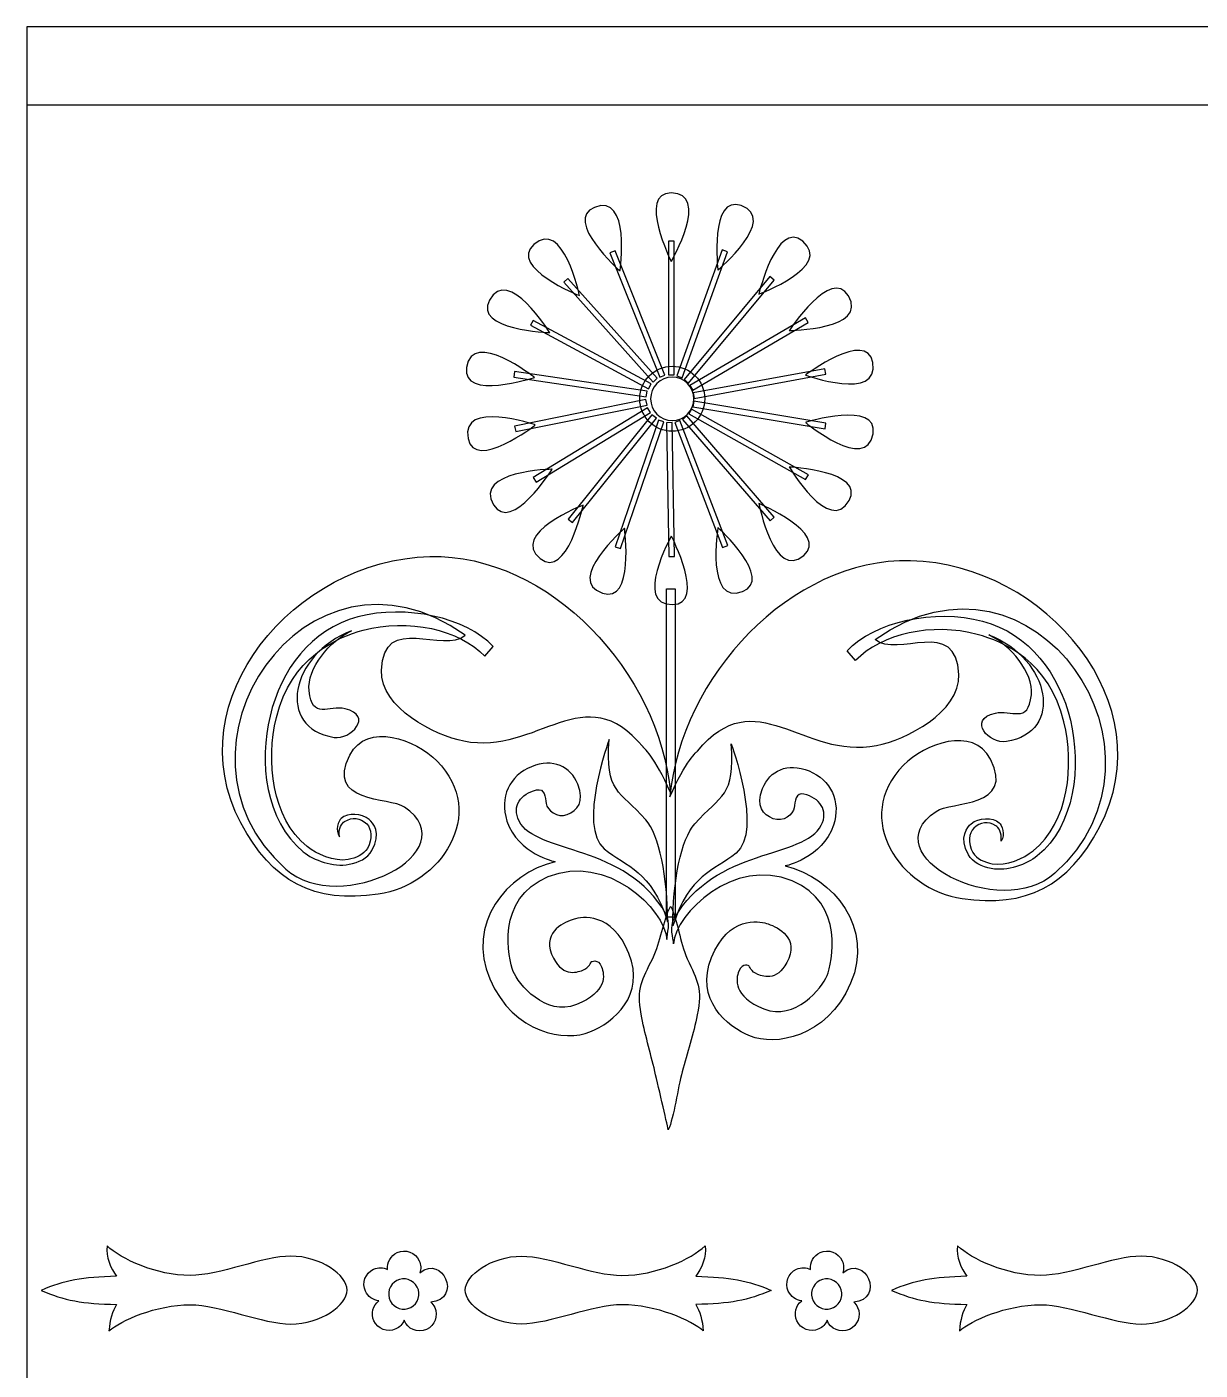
# Model space of a CAD drawing. Header units: millimetres. Extents: x -106 to 106, y -106 to 106.
# Drawn here: x -106.01 to -73.37, y 68.63 to 106.01 of the extents above; entities that cross this region are included whole.
import ezdxf

# ---------------------------------------------------------------- set-up
doc = ezdxf.new("R2010")
doc.units = ezdxf.units.MM
doc.header["$MEASUREMENT"] = 0
doc.layers.add('General Escritorio', color=7, linetype='Continuous', plot=False)
doc.layers.add('layer 1', color=7, linetype='Continuous')

msp = doc.modelspace()

# ---------------------------------------------------------------- linework, layer by layer
at = {"layer": 'General Escritorio', "color": 250}
for points, knots in [([(-89.5106, 99.217), (-89.5106, 99.217), (-91.1003, 100.6346), (-90.2225, 100.9876), (-90.2225, 100.9876), (-89.1971, 101.4), (-89.5106, 99.217), (-89.5106, 99.217)], [0, 0, 0, 0, 0.3333333, 0.3333333, 0.3333333, 0.3333333, 1, 1, 1, 1]), ([(-88.0845, 99.4807), (-88.0845, 99.4807), (-89.0303, 101.3894), (-88.0845, 101.3894), (-88.0845, 101.3894), (-86.9793, 101.3894), (-88.0845, 99.4807), (-88.0845, 99.4807)], [0, 0, 0, 0, 0.3333333, 0.3333333, 0.3333333, 0.3333333, 1, 1, 1, 1]), ([(-86.7871, 99.2413), (-86.7871, 99.2413), (-87.0274, 101.3581), (-86.1368, 101.0365), (-86.1368, 101.0365), (-85.0986, 100.6605), (-86.7871, 99.2413), (-86.7871, 99.2413)], [0, 0, 0, 0, 0.3333333, 0.3333333, 0.3333333, 0.3333333, 1, 1, 1, 1]), ([(-90.6371, 98.5307), (-90.6371, 98.5307), (-92.6145, 99.3231), (-91.9087, 99.9544), (-91.9087, 99.9544), (-91.085, 100.6896), (-90.6371, 98.5307), (-90.6371, 98.5307)], [0, 0, 0, 0, 0.3333333, 0.3333333, 0.3333333, 0.3333333, 1, 1, 1, 1]), ([(-85.6481, 98.5758), (-85.6481, 98.5758), (-85.1539, 100.6479), (-84.4262, 100.0429), (-84.4262, 100.0429), (-83.5769, 99.336), (-85.6481, 98.5758), (-85.6481, 98.5758)], [0, 0, 0, 0, 0.3333333, 0.3333333, 0.3333333, 0.3333333, 1, 1, 1, 1]), ([(-88.0037, 96.3245), (-88.0037, 96.3245), (-88.1582, 96.3245), (-88.1582, 96.3245), (-88.1582, 96.3245), (-88.1582, 96.3245), (-88.1582, 100.0497), (-88.1582, 100.0497), (-88.1582, 100.0497), (-88.1582, 100.0497), (-88.0037, 100.0497), (-88.0037, 100.0497), (-88.0037, 100.0497), (-88.0037, 100.0497), (-88.0037, 96.3245), (-88.0037, 96.3245)], [0, 0, 0, 0, 0.2, 0.2, 0.2, 0.2, 0.4, 0.4, 0.4, 0.4, 0.6, 0.6, 0.6, 0.6, 1, 1, 1, 1]), ([(-87.7843, 96.2463), (-87.7843, 96.2463), (-87.9302, 96.299), (-87.9302, 96.299), (-87.9302, 96.299), (-87.9302, 96.299), (-86.6639, 99.8019), (-86.6639, 99.8019), (-86.6639, 99.8019), (-86.6639, 99.8019), (-86.5168, 99.7492), (-86.5168, 99.7492), (-86.5168, 99.7492), (-86.5168, 99.7492), (-87.7843, 96.2463), (-87.7843, 96.2463)], [0, 0, 0, 0, 0.2, 0.2, 0.2, 0.2, 0.4, 0.4, 0.4, 0.4, 0.6, 0.6, 0.6, 0.6, 1, 1, 1, 1]), ([(-88.2588, 96.3186), (-88.2588, 96.3186), (-88.4016, 96.2609), (-88.4016, 96.2609), (-88.4016, 96.2609), (-88.4016, 96.2609), (-89.7907, 99.7176), (-89.7907, 99.7176), (-89.7907, 99.7176), (-89.7907, 99.7176), (-89.6479, 99.7747), (-89.6479, 99.7747), (-89.6479, 99.7747), (-89.6479, 99.7747), (-88.2588, 96.3186), (-88.2588, 96.3186)], [0, 0, 0, 0, 0.2, 0.2, 0.2, 0.2, 0.4, 0.4, 0.4, 0.4, 0.6, 0.6, 0.6, 0.6, 1, 1, 1, 1]), ([(-91.4631, 97.502), (-91.4631, 97.502), (-93.5925, 97.5737), (-93.1424, 98.4072), (-93.1424, 98.4072), (-92.6191, 99.3796), (-91.4631, 97.502), (-91.4631, 97.502)], [0, 0, 0, 0, 0.3333333, 0.3333333, 0.3333333, 0.3333333, 1, 1, 1, 1]), ([(-87.6055, 96.0983), (-87.6055, 96.0983), (-87.7241, 96.1982), (-87.7241, 96.1982), (-87.7241, 96.1982), (-87.7241, 96.1982), (-85.3406, 99.0606), (-85.3406, 99.0606), (-85.3406, 99.0606), (-85.3406, 99.0606), (-85.222, 98.9621), (-85.222, 98.9621), (-85.222, 98.9621), (-85.222, 98.9621), (-87.6055, 96.0983), (-87.6055, 96.0983)], [0, 0, 0, 0, 0.2, 0.2, 0.2, 0.2, 0.4, 0.4, 0.4, 0.4, 0.6, 0.6, 0.6, 0.6, 1, 1, 1, 1]), ([(-84.803, 97.5623), (-84.803, 97.5623), (-83.6348, 99.3436), (-83.1566, 98.5262), (-83.1566, 98.5262), (-82.598, 97.5725), (-84.803, 97.5623), (-84.803, 97.5623)], [0, 0, 0, 0, 0.3333333, 0.3333333, 0.3333333, 0.3333333, 1, 1, 1, 1]), ([(-88.474, 96.2308), (-88.474, 96.2308), (-88.5897, 96.1276), (-88.5897, 96.1276), (-88.5897, 96.1276), (-88.5897, 96.1276), (-91.0703, 98.9061), (-91.0703, 98.9061), (-91.0703, 98.9061), (-91.0703, 98.9061), (-90.9565, 99.0089), (-90.9565, 99.0089), (-90.9565, 99.0089), (-90.9565, 99.0089), (-88.474, 96.2308), (-88.474, 96.2308)], [0, 0, 0, 0, 0.2, 0.2, 0.2, 0.2, 0.4, 0.4, 0.4, 0.4, 0.6, 0.6, 0.6, 0.6, 1, 1, 1, 1]), ([(-91.8898, 96.2535), (-91.8898, 96.2535), (-93.916, 95.597), (-93.7777, 96.5334), (-93.7777, 96.5334), (-93.6152, 97.6262), (-91.8898, 96.2535), (-91.8898, 96.2535)], [0, 0, 0, 0, 0.3333333, 0.3333333, 0.3333333, 0.3333333, 1, 1, 1, 1]), ([(-88.6455, 96.0752), (-88.6455, 96.0752), (-88.7205, 95.9385), (-88.7205, 95.9385), (-88.7205, 95.9385), (-88.7205, 95.9385), (-91.9993, 97.7067), (-91.9993, 97.7067), (-91.9993, 97.7067), (-91.9993, 97.7067), (-91.9251, 97.8425), (-91.9251, 97.8425), (-91.9251, 97.8425), (-91.9251, 97.8425), (-88.6455, 96.0752), (-88.6455, 96.0752)], [0, 0, 0, 0, 0.2, 0.2, 0.2, 0.2, 0.4, 0.4, 0.4, 0.4, 0.6, 0.6, 0.6, 0.6, 1, 1, 1, 1]), ([(-87.4871, 95.8988), (-87.4871, 95.8988), (-87.5655, 96.0318), (-87.5655, 96.0318), (-87.5655, 96.0318), (-87.5655, 96.0318), (-84.3493, 97.9137), (-84.3493, 97.9137), (-84.3493, 97.9137), (-84.3493, 97.9137), (-84.2715, 97.7804), (-84.2715, 97.7804), (-84.2715, 97.7804), (-84.2715, 97.7804), (-87.4871, 95.8988), (-87.4871, 95.8988)], [0, 0, 0, 0, 0.2, 0.2, 0.2, 0.2, 0.4, 0.4, 0.4, 0.4, 0.6, 0.6, 0.6, 0.6, 1, 1, 1, 1]), ([(-84.3538, 96.3223), (-84.3538, 96.3223), (-82.6485, 97.5986), (-82.4762, 96.6685), (-82.4762, 96.6685), (-82.2776, 95.5812), (-84.3538, 96.3223), (-84.3538, 96.3223)], [0, 0, 0, 0, 0.3333333, 0.3333333, 0.3333333, 0.3333333, 1, 1, 1, 1]), ([(-88.0555, 96.5658), (-88.5548, 96.5658), (-88.9597, 96.161), (-88.9597, 95.6609), (-88.9597, 95.6609), (-88.9597, 95.1618), (-88.5548, 94.7573), (-88.0555, 94.7573), (-88.0555, 94.7573), (-87.5562, 94.7573), (-87.1519, 95.1618), (-87.1519, 95.6609), (-87.1519, 95.6609), (-87.1519, 96.161), (-87.5562, 96.5658), (-88.0555, 96.5658)], [0, 0, 0, 0, 0.2, 0.2, 0.2, 0.2, 0.4, 0.4, 0.4, 0.4, 0.6, 0.6, 0.6, 0.6, 1, 1, 1, 1]), ([(-87.4435, 95.6704), (-87.4435, 95.6704), (-87.4711, 95.8222), (-87.4711, 95.8222), (-87.4711, 95.8222), (-87.4711, 95.8222), (-83.8083, 96.4985), (-83.8083, 96.4985), (-83.8083, 96.4985), (-83.8083, 96.4985), (-83.7797, 96.3453), (-83.7797, 96.3453), (-83.7797, 96.3453), (-83.7797, 96.3453), (-87.4435, 95.6704), (-87.4435, 95.6704)], [0, 0, 0, 0, 0.2, 0.2, 0.2, 0.2, 0.4, 0.4, 0.4, 0.4, 0.6, 0.6, 0.6, 0.6, 1, 1, 1, 1]), ([(-88.7559, 95.8701), (-88.7559, 95.8701), (-88.7787, 95.7167), (-88.7787, 95.7167), (-88.7787, 95.7167), (-88.7787, 95.7167), (-92.4629, 96.2638), (-92.4629, 96.2638), (-92.4629, 96.2638), (-92.4629, 96.2638), (-92.4412, 96.417), (-92.4412, 96.417), (-92.4412, 96.417), (-92.4412, 96.417), (-88.7559, 95.8701), (-88.7559, 95.8701)], [0, 0, 0, 0, 0.2, 0.2, 0.2, 0.2, 0.4, 0.4, 0.4, 0.4, 0.6, 0.6, 0.6, 0.6, 1, 1, 1, 1]), ([(-88.0555, 95.0581), (-88.0555, 95.0581), (-88.0555, 95.0581), (-88.0555, 95.0581), (-88.0555, 95.0581), (-88.3892, 95.0581), (-88.6596, 95.3285), (-88.6596, 95.6609), (-88.6596, 95.6609), (-88.6596, 95.9937), (-88.3892, 96.2638), (-88.0555, 96.2638), (-88.0555, 96.2638), (-87.7222, 96.2638), (-87.453, 95.9937), (-87.453, 95.6609), (-87.453, 95.6609), (-87.453, 95.3285), (-87.7222, 95.0581), (-88.0555, 95.0581)], [0, 0, 0, 0, 0.1666667, 0.1666667, 0.1666667, 0.1666667, 0.3333333, 0.3333333, 0.3333333, 0.3333333, 0.5, 0.5, 0.5, 0.5, 0.6666667, 0.6666667, 0.6666667, 0.6666667, 1, 1, 1, 1]), ([(-91.8653, 94.9344), (-91.8653, 94.9344), (-93.5484, 93.6285), (-93.7357, 94.5553), (-93.7357, 94.5553), (-93.9556, 95.6379), (-91.8653, 94.9344), (-91.8653, 94.9344)], [0, 0, 0, 0, 0.3333333, 0.3333333, 0.3333333, 0.3333333, 1, 1, 1, 1]), ([(-88.7885, 95.6396), (-88.7885, 95.6396), (-88.7585, 95.4875), (-88.7585, 95.4875), (-88.7585, 95.4875), (-88.7585, 95.4875), (-92.4098, 94.7489), (-92.4098, 94.7489), (-92.4098, 94.7489), (-92.4098, 94.7489), (-92.4406, 94.9011), (-92.4406, 94.9011), (-92.4406, 94.9011), (-92.4406, 94.9011), (-88.7885, 95.6396), (-88.7885, 95.6396)], [0, 0, 0, 0, 0.2, 0.2, 0.2, 0.2, 0.4, 0.4, 0.4, 0.4, 0.6, 0.6, 0.6, 0.6, 1, 1, 1, 1]), ([(-88.7415, 95.4119), (-88.7415, 95.4119), (-88.6612, 95.2801), (-88.6612, 95.2801), (-88.6612, 95.2801), (-88.6612, 95.2801), (-91.8422, 93.3434), (-91.8422, 93.3434), (-91.8422, 93.3434), (-91.8422, 93.3434), (-91.9237, 93.4745), (-91.9237, 93.4745), (-91.9237, 93.4745), (-91.9237, 93.4745), (-88.7415, 95.4119), (-88.7415, 95.4119)], [0, 0, 0, 0, 0.2, 0.2, 0.2, 0.2, 0.4, 0.4, 0.4, 0.4, 0.6, 0.6, 0.6, 0.6, 1, 1, 1, 1]), ([(-87.5936, 95.2381), (-87.5936, 95.2381), (-87.5164, 95.3731), (-87.5164, 95.3731), (-87.5164, 95.3731), (-87.5164, 95.3731), (-84.2697, 93.5481), (-84.2697, 93.5481), (-84.2697, 93.5481), (-84.2697, 93.5481), (-84.345, 93.4135), (-84.345, 93.4135), (-84.345, 93.4135), (-84.345, 93.4135), (-87.5936, 95.2381), (-87.5936, 95.2381)], [0, 0, 0, 0, 0.2, 0.2, 0.2, 0.2, 0.4, 0.4, 0.4, 0.4, 0.6, 0.6, 0.6, 0.6, 1, 1, 1, 1]), ([(-87.4804, 95.441), (-87.4804, 95.441), (-87.4545, 95.5939), (-87.4545, 95.5939), (-87.4545, 95.5939), (-87.4545, 95.5939), (-83.7797, 94.9823), (-83.7797, 94.9823), (-83.7797, 94.9823), (-83.7797, 94.9823), (-83.806, 94.8293), (-83.806, 94.8293), (-83.806, 94.8293), (-83.806, 94.8293), (-87.4804, 95.441), (-87.4804, 95.441)], [0, 0, 0, 0, 0.2, 0.2, 0.2, 0.2, 0.4, 0.4, 0.4, 0.4, 0.6, 0.6, 0.6, 0.6, 1, 1, 1, 1]), ([(-84.3538, 95.0028), (-84.3538, 95.0028), (-82.3152, 95.6234), (-82.4711, 94.6903), (-82.4711, 94.6903), (-82.6521, 93.5991), (-84.3538, 95.0028), (-84.3538, 95.0028)], [0, 0, 0, 0, 0.3333333, 0.3333333, 0.3333333, 0.3333333, 1, 1, 1, 1]), ([(-88.6197, 95.215), (-88.6197, 95.215), (-88.4986, 95.1171), (-88.4986, 95.1171), (-88.4986, 95.1171), (-88.4986, 95.1171), (-90.832, 92.2139), (-90.832, 92.2139), (-90.832, 92.2139), (-90.832, 92.2139), (-90.9527, 92.3101), (-90.9527, 92.3101), (-90.9527, 92.3101), (-90.9527, 92.3101), (-88.6197, 95.215), (-88.6197, 95.215)], [0, 0, 0, 0, 0.2, 0.2, 0.2, 0.2, 0.4, 0.4, 0.4, 0.4, 0.6, 0.6, 0.6, 0.6, 1, 1, 1, 1]), ([(-88.4366, 95.0698), (-88.4366, 95.0698), (-88.2907, 95.0197), (-88.2907, 95.0197), (-88.2907, 95.0197), (-88.2907, 95.0197), (-89.4968, 91.4957), (-89.4968, 91.4957), (-89.4968, 91.4957), (-89.4968, 91.4957), (-89.6439, 91.5448), (-89.6439, 91.5448), (-89.6439, 91.5448), (-89.6439, 91.5448), (-88.4366, 95.0698), (-88.4366, 95.0698)], [0, 0, 0, 0, 0.2, 0.2, 0.2, 0.2, 0.4, 0.4, 0.4, 0.4, 0.6, 0.6, 0.6, 0.6, 1, 1, 1, 1]), ([(-88.217, 94.9955), (-88.217, 94.9955), (-88.0621, 94.9988), (-88.0621, 94.9988), (-88.0621, 94.9988), (-88.0621, 94.9988), (-87.997, 91.274), (-87.997, 91.274), (-87.997, 91.274), (-87.997, 91.274), (-88.152, 91.2712), (-88.152, 91.2712), (-88.152, 91.2712), (-88.152, 91.2712), (-88.217, 94.9955), (-88.217, 94.9955)], [0, 0, 0, 0, 0.2, 0.2, 0.2, 0.2, 0.4, 0.4, 0.4, 0.4, 0.6, 0.6, 0.6, 0.6, 1, 1, 1, 1]), ([(-87.9853, 95.0009), (-87.9853, 95.0009), (-87.8409, 95.0565), (-87.8409, 95.0565), (-87.8409, 95.0565), (-87.8409, 95.0565), (-86.5115, 91.5761), (-86.5115, 91.5761), (-86.5115, 91.5761), (-86.5115, 91.5761), (-86.6565, 91.5203), (-86.6565, 91.5203), (-86.6565, 91.5203), (-86.6565, 91.5203), (-87.9853, 95.0009), (-87.9853, 95.0009)], [0, 0, 0, 0, 0.2, 0.2, 0.2, 0.2, 0.4, 0.4, 0.4, 0.4, 0.6, 0.6, 0.6, 0.6, 1, 1, 1, 1]), ([(-87.7681, 95.0847), (-87.7681, 95.0847), (-87.6511, 95.1864), (-87.6511, 95.1864), (-87.6511, 95.1864), (-87.6511, 95.1864), (-85.2173, 92.3652), (-85.2173, 92.3652), (-85.2173, 92.3652), (-85.2173, 92.3652), (-85.3365, 92.2641), (-85.3365, 92.2641), (-85.3365, 92.2641), (-85.3365, 92.2641), (-87.7681, 95.0847), (-87.7681, 95.0847)], [0, 0, 0, 0, 0.2, 0.2, 0.2, 0.2, 0.4, 0.4, 0.4, 0.4, 0.6, 0.6, 0.6, 0.6, 1, 1, 1, 1]), ([(-91.3952, 93.7017), (-91.3952, 93.7017), (-92.5337, 91.901), (-93.0256, 92.7097), (-93.0256, 92.7097), (-93.5996, 93.6531), (-91.3952, 93.7017), (-91.3952, 93.7017)], [0, 0, 0, 0, 0.3333333, 0.3333333, 0.3333333, 0.3333333, 1, 1, 1, 1]), ([(-84.8011, 93.762), (-84.8011, 93.762), (-82.674, 93.6526), (-83.1372, 92.8272), (-83.1372, 92.8272), (-83.6796, 91.8634), (-84.8011, 93.762), (-84.8011, 93.762)], [0, 0, 0, 0, 0.3333333, 0.3333333, 0.3333333, 0.3333333, 1, 1, 1, 1]), ([(-90.5331, 92.7023), (-90.5331, 92.7023), (-90.9899, 90.6225), (-91.7279, 91.2145), (-91.7279, 91.2145), (-92.5897, 91.9075), (-90.5331, 92.7023), (-90.5331, 92.7023)], [0, 0, 0, 0, 0.3333333, 0.3333333, 0.3333333, 0.3333333, 1, 1, 1, 1]), ([(-85.645, 92.7473), (-85.645, 92.7473), (-83.6827, 91.9204), (-84.3988, 91.3036), (-84.3988, 91.3036), (-85.235, 90.5805), (-85.645, 92.7473), (-85.645, 92.7473)], [0, 0, 0, 0, 0.3333333, 0.3333333, 0.3333333, 0.3333333, 1, 1, 1, 1]), ([(-88.1081, 84.7033), (-88.3959, 88.0263), (-91.4677, 91.3513), (-94.7993, 91.2709), (-94.7993, 91.2709), (-98.5627, 91.1809), (-101.864, 87.2801), (-100.0586, 83.8596), (-100.0586, 83.8596), (-99.1918, 82.2185), (-98.0169, 81.6122), (-96.2353, 81.8744), (-96.2353, 81.8744), (-94.5103, 82.1285), (-93.1571, 84.1027), (-94.6042, 85.5839), (-94.6042, 85.5839), (-95.1809, 86.1739), (-96.5395, 86.688), (-97.0232, 85.7472), (-97.0232, 85.7472), (-97.7215, 84.3922), (-95.9235, 84.5817), (-95.508, 84.2999), (-95.508, 84.2999), (-93.6993, 83.0703), (-97.2932, 81.2229), (-98.8103, 82.5761), (-98.8103, 82.5761), (-102.5163, 85.8815), (-98.2439, 92.2293), (-93.8173, 89.0834), (-93.8173, 89.0834), (-94.409, 88.5468), (-96.0968, 89.7242), (-96.1434, 88.107), (-96.1434, 88.107), (-96.1734, 87.0479), (-94.6617, 86.2915), (-93.855, 86.1315), (-93.855, 86.1315), (-91.7964, 85.7296), (-90.4928, 87.951), (-88.8689, 85.9725), (-88.8689, 85.9725), (-88.8689, 85.9725), (-88.5441, 85.7072), (-88.1081, 84.7033)], [0, 0, 0, 0, 0.0769231, 0.0769231, 0.0769231, 0.0769231, 0.1538462, 0.1538462, 0.1538462, 0.1538462, 0.2307692, 0.2307692, 0.2307692, 0.2307692, 0.3076923, 0.3076923, 0.3076923, 0.3076923, 0.3846154, 0.3846154, 0.3846154, 0.3846154, 0.4615385, 0.4615385, 0.4615385, 0.4615385, 0.5384615, 0.5384615, 0.5384615, 0.5384615, 0.6153846, 0.6153846, 0.6153846, 0.6153846, 0.6923077, 0.6923077, 0.6923077, 0.6923077, 0.7692308, 0.7692308, 0.7692308, 0.7692308, 0.8461538, 0.8461538, 0.8461538, 0.8461539, 1, 1, 1, 1]), ([(-89.3828, 92.0574), (-89.3828, 92.0574), (-89.1042, 89.945), (-90.0003, 90.252), (-90.0003, 90.252), (-91.0467, 90.6096), (-89.3828, 92.0574), (-89.3828, 92.0574)], [0, 0, 0, 0, 0.3333333, 0.3333333, 0.3333333, 0.3333333, 1, 1, 1, 1]), ([(-88.1196, 84.5845), (-87.8308, 87.9083), (-84.7588, 91.233), (-81.4274, 91.153), (-81.4274, 91.153), (-77.6646, 91.0623), (-74.3629, 87.1614), (-76.1684, 83.742), (-76.1684, 83.742), (-77.0347, 82.1005), (-78.2107, 81.4938), (-79.9925, 81.756), (-79.9925, 81.756), (-81.7162, 82.0099), (-83.07, 83.9847), (-81.6224, 85.4655), (-81.6224, 85.4655), (-81.0467, 86.055), (-79.6881, 86.5697), (-79.203, 85.6292), (-79.203, 85.6292), (-78.5057, 84.274), (-80.3041, 84.4635), (-80.7192, 84.1807), (-80.7192, 84.1807), (-82.5284, 82.9529), (-78.9343, 81.1042), (-77.4166, 82.4576), (-77.4166, 82.4576), (-73.711, 85.7635), (-77.9831, 92.111), (-82.4101, 88.9654), (-82.4101, 88.9654), (-81.818, 88.4278), (-80.1306, 89.6067), (-80.0838, 87.9887), (-80.0838, 87.9887), (-80.0533, 86.9294), (-81.5646, 86.1726), (-82.3718, 86.0138), (-82.3718, 86.0138), (-84.4306, 85.6112), (-85.7355, 87.8323), (-87.3579, 85.8548), (-87.3579, 85.8548), (-87.3579, 85.8548), (-87.683, 85.5894), (-88.1196, 84.5845)], [0, 0, 0, 0, 0.0769231, 0.0769231, 0.0769231, 0.0769231, 0.1538462, 0.1538462, 0.1538462, 0.1538462, 0.2307692, 0.2307692, 0.2307692, 0.2307692, 0.3076923, 0.3076923, 0.3076923, 0.3076923, 0.3846154, 0.3846154, 0.3846154, 0.3846154, 0.4615385, 0.4615385, 0.4615385, 0.4615385, 0.5384615, 0.5384615, 0.5384615, 0.5384615, 0.6153846, 0.6153846, 0.6153846, 0.6153846, 0.6923077, 0.6923077, 0.6923077, 0.6923077, 0.7692308, 0.7692308, 0.7692308, 0.7692308, 0.8461538, 0.8461538, 0.8461538, 0.8461539, 1, 1, 1, 1]), ([(-86.7845, 92.0813), (-86.7845, 92.0813), (-85.2185, 90.6351), (-86.1029, 90.2981), (-86.1029, 90.2981), (-87.1357, 89.9044), (-86.7845, 92.0813), (-86.7845, 92.0813)], [0, 0, 0, 0, 0.3333333, 0.3333333, 0.3333333, 0.3333333, 1, 1, 1, 1]), ([(-88.0819, 91.8416), (-88.0819, 91.8416), (-87.1018, 89.9503), (-88.0473, 89.9328), (-88.0473, 89.9328), (-89.1528, 89.9138), (-88.0819, 91.8416), (-88.0819, 91.8416)], [0, 0, 0, 0, 0.3333333, 0.3333333, 0.3333333, 0.3333333, 1, 1, 1, 1]), ([(-88.2152, 90.3753), (-88.2152, 90.3753), (-88.2152, 81.2329), (-88.2152, 81.2329), (-88.2152, 81.2329), (-88.2152, 81.2329), (-87.9792, 81.2329), (-87.9792, 81.2329), (-87.9792, 81.2329), (-87.9792, 81.2329), (-87.9792, 90.3753), (-87.9792, 90.3753), (-87.9792, 90.3753), (-87.9792, 90.3753), (-88.2152, 90.3753), (-88.2152, 90.3753)], [0, 0, 0, 0, 0.2, 0.2, 0.2, 0.2, 0.4, 0.4, 0.4, 0.4, 0.6, 0.6, 0.6, 0.6, 1, 1, 1, 1]), ([(-93.0344, 88.7654), (-93.0344, 88.7654), (-93.2721, 88.4948), (-93.2721, 88.4948), (-93.2721, 88.4948), (-93.9778, 89.2476), (-95.4012, 89.5548), (-96.6549, 89.2229), (-96.6549, 89.2229), (-97.3833, 89.0293), (-98.6668, 88.4578), (-99.0678, 86.7907), (-99.0678, 86.7907), (-99.3574, 85.5839), (-99.2063, 84.0048), (-98.2108, 83.2002), (-98.2108, 83.2002), (-97.9539, 82.994), (-97.4653, 82.767), (-97.0743, 82.8419), (-97.0743, 82.8419), (-96.8607, 82.8822), (-96.6364, 82.9742), (-96.5352, 83.1516), (-96.5352, 83.1516), (-96.3877, 83.4141), (-96.4187, 83.6994), (-96.5569, 83.8313), (-96.5569, 83.8313), (-96.7429, 84.0089), (-96.9561, 84.0303), (-97.1704, 83.898), (-97.1704, 83.898), (-97.2526, 83.8474), (-97.347, 83.7277), (-97.3168, 83.472), (-97.3168, 83.472), (-97.4436, 83.6469), (-97.338, 83.9235), (-97.2688, 83.9814), (-97.2688, 83.9814), (-97.074, 84.145), (-96.7014, 84.1309), (-96.4857, 83.953), (-96.4857, 83.953), (-96.3818, 83.8662), (-96.1345, 83.579), (-96.4094, 83.0931), (-96.4094, 83.0931), (-96.5364, 82.8702), (-96.7809, 82.7582), (-97.0459, 82.7074), (-97.0459, 82.7074), (-97.4958, 82.6221), (-98.0298, 82.8192), (-98.3243, 83.0574), (-98.3243, 83.0574), (-99.3827, 83.9142), (-99.5498, 85.5692), (-99.2461, 86.8332), (-99.2461, 86.8332), (-98.9371, 88.1177), (-98.1099, 89.2465), (-96.8016, 89.5934), (-96.8016, 89.5934), (-95.4667, 89.9454), (-93.7961, 89.5776), (-93.0344, 88.7654)], [0, 0, 0, 0, 0.0555556, 0.0555556, 0.0555556, 0.0555556, 0.1111111, 0.1111111, 0.1111111, 0.1111111, 0.1666667, 0.1666667, 0.1666667, 0.1666667, 0.2222222, 0.2222222, 0.2222222, 0.2222222, 0.2777778, 0.2777778, 0.2777778, 0.2777778, 0.3333333, 0.3333333, 0.3333333, 0.3333333, 0.3888889, 0.3888889, 0.3888889, 0.3888889, 0.4444444, 0.4444444, 0.4444444, 0.4444445, 0.5, 0.5, 0.5, 0.5, 0.5555556, 0.5555556, 0.5555556, 0.5555556, 0.6111111, 0.6111111, 0.6111111, 0.6111111, 0.6666667, 0.6666667, 0.6666667, 0.6666667, 0.7222222, 0.7222222, 0.7222222, 0.7222222, 0.7777778, 0.7777778, 0.7777778, 0.7777778, 0.8333333, 0.8333333, 0.8333333, 0.8333333, 0.8888889, 0.8888889, 0.8888889, 0.8888889, 1, 1, 1, 1]), ([(-83.1928, 88.6473), (-83.1928, 88.6473), (-82.9544, 88.3768), (-82.9544, 88.3768), (-82.9544, 88.3768), (-82.2492, 89.1294), (-80.8267, 89.4363), (-79.573, 89.1048), (-79.573, 89.1048), (-78.8432, 88.9108), (-77.5597, 88.34), (-77.159, 86.6722), (-77.159, 86.6722), (-76.8695, 85.4655), (-77.0202, 83.8867), (-78.0169, 83.0826), (-78.0169, 83.0826), (-78.2732, 82.876), (-78.7615, 82.6488), (-79.1529, 82.7231), (-79.1529, 82.7231), (-79.3663, 82.7639), (-79.5908, 82.8562), (-79.6917, 83.034), (-79.6917, 83.034), (-79.8395, 83.2961), (-79.8078, 83.5811), (-79.6695, 83.7125), (-79.6695, 83.7125), (-79.4848, 83.8899), (-79.2707, 83.9123), (-79.0568, 83.7792), (-79.0568, 83.7792), (-78.9753, 83.7287), (-78.8792, 83.6093), (-78.9106, 83.3542), (-78.9106, 83.3542), (-78.7833, 83.528), (-78.889, 83.8055), (-78.9588, 83.8632), (-78.9588, 83.8632), (-79.1543, 84.0265), (-79.5255, 84.0138), (-79.7403, 83.8353), (-79.7403, 83.8353), (-79.8449, 83.7483), (-80.0929, 83.4614), (-79.818, 82.9742), (-79.818, 82.9742), (-79.691, 82.7523), (-79.4464, 82.6409), (-79.1806, 82.5885), (-79.1806, 82.5885), (-78.7312, 82.5036), (-78.1967, 82.7014), (-77.9023, 82.9394), (-77.9023, 82.9394), (-76.8449, 83.7954), (-76.6781, 85.4504), (-76.9816, 86.714), (-76.9816, 86.714), (-77.2898, 87.9997), (-78.1173, 89.1282), (-79.4261, 89.4741), (-79.4261, 89.4741), (-80.7609, 89.8277), (-82.4302, 89.4598), (-83.1928, 88.6473)], [0, 0, 0, 0, 0.0555556, 0.0555556, 0.0555556, 0.0555556, 0.1111111, 0.1111111, 0.1111111, 0.1111111, 0.1666667, 0.1666667, 0.1666667, 0.1666667, 0.2222222, 0.2222222, 0.2222222, 0.2222222, 0.2777778, 0.2777778, 0.2777778, 0.2777778, 0.3333333, 0.3333333, 0.3333333, 0.3333333, 0.3888889, 0.3888889, 0.3888889, 0.3888889, 0.4444444, 0.4444444, 0.4444444, 0.4444445, 0.5, 0.5, 0.5, 0.5, 0.5555556, 0.5555556, 0.5555556, 0.5555556, 0.6111111, 0.6111111, 0.6111111, 0.6111111, 0.6666667, 0.6666667, 0.6666667, 0.6666667, 0.7222222, 0.7222222, 0.7222222, 0.7222222, 0.7777778, 0.7777778, 0.7777778, 0.7777778, 0.8333333, 0.8333333, 0.8333333, 0.8333333, 0.8888889, 0.8888889, 0.8888889, 0.8888889, 1, 1, 1, 1]), ([(-96.9785, 89.2085), (-97.5835, 88.928), (-98.2188, 88.1593), (-98.1602, 87.539), (-98.1602, 87.539), (-98.0818, 86.7154), (-97.5949, 87.1405), (-97.1585, 87.0358), (-97.1585, 87.0358), (-96.3555, 86.8437), (-96.9976, 86.1649), (-97.4658, 86.2391), (-97.4658, 86.2391), (-99.085, 86.5015), (-98.6916, 88.5441), (-96.9785, 89.2085)], [0, 0, 0, 0, 0.2, 0.2, 0.2, 0.2, 0.4, 0.4, 0.4, 0.4, 0.6, 0.6, 0.6, 0.6, 1, 1, 1, 1]), ([(-79.2492, 89.09), (-78.6434, 88.809), (-78.0076, 88.0409), (-78.0667, 87.4215), (-78.0667, 87.4215), (-78.1452, 86.5967), (-78.6329, 87.0215), (-79.0687, 86.9175), (-79.0687, 86.9175), (-79.8717, 86.7256), (-79.2296, 86.0455), (-78.7612, 86.1208), (-78.7612, 86.1208), (-77.1424, 86.383), (-77.5354, 88.4254), (-79.2492, 89.09)], [0, 0, 0, 0, 0.2, 0.2, 0.2, 0.2, 0.4, 0.4, 0.4, 0.4, 0.6, 0.6, 0.6, 0.6, 1, 1, 1, 1]), ([(-89.8093, 86.1797), (-89.9275, 84.7033), (-89.5245, 84.7667), (-88.7949, 83.9493), (-88.7949, 83.9493), (-88.4259, 83.5361), (-88.1747, 82.3403), (-88.1901, 81.1135), (-88.1901, 81.1135), (-88.6328, 82.546), (-89.3306, 82.633), (-89.9469, 83.1368), (-89.9469, 83.1368), (-90.7007, 83.7545), (-89.8093, 86.1797), (-89.8093, 86.1797)], [0, 0, 0, 0, 0.2, 0.2, 0.2, 0.2, 0.4, 0.4, 0.4, 0.4, 0.6, 0.6, 0.6, 0.6, 1, 1, 1, 1]), ([(-86.4178, 86.0617), (-86.2996, 84.5845), (-86.703, 84.6483), (-87.4318, 83.8313), (-87.4318, 83.8313), (-87.8012, 83.4181), (-88.0523, 82.2214), (-88.0375, 80.9955), (-88.0375, 80.9955), (-87.5942, 82.428), (-86.8963, 82.5148), (-86.2799, 83.019), (-86.2799, 83.019), (-85.5275, 83.6369), (-86.4178, 86.0617), (-86.4178, 86.0617)], [0, 0, 0, 0, 0.2, 0.2, 0.2, 0.2, 0.4, 0.4, 0.4, 0.4, 0.6, 0.6, 0.6, 0.6, 1, 1, 1, 1]), ([(-91.3144, 82.7794), (-91.3144, 82.7794), (-92.3471, 82.9964), (-92.6544, 83.9113), (-92.6544, 83.9113), (-92.8747, 84.5696), (-92.5793, 85.1799), (-91.9761, 85.4223), (-91.9761, 85.4223), (-91.3723, 85.6643), (-90.8847, 85.4375), (-90.6838, 84.9355), (-90.6838, 84.9355), (-90.4816, 84.4337), (-90.6952, 84.2077), (-90.9777, 84.0954), (-90.9777, 84.0954), (-91.2583, 83.9814), (-91.5399, 84.2201), (-91.5653, 84.3956), (-91.5653, 84.3956), (-91.589, 84.5736), (-91.6016, 84.832), (-91.8345, 84.7779), (-91.8345, 84.7779), (-92.2699, 84.6771), (-92.5263, 84.3266), (-92.3178, 83.9123), (-92.3178, 83.9123), (-91.8488, 82.9823), (-89.3356, 83.2903), (-88.2342, 81.3238), (-88.2342, 81.3238), (-88.0866, 81.0841), (-88.2023, 80.7775), (-88.2084, 80.6131), (-88.2084, 80.6131), (-88.2626, 81.4678), (-89.8897, 83.0328), (-91.5063, 82.3656), (-91.5063, 82.3656), (-92.9889, 81.7527), (-92.6165, 80.0705), (-92.4787, 79.7277), (-92.4787, 79.7277), (-92.3421, 79.3868), (-91.5875, 78.456), (-90.7222, 78.8027), (-90.7222, 78.8027), (-89.8586, 79.1503), (-89.934, 79.633), (-90.0237, 79.8543), (-90.0237, 79.8543), (-90.1236, 80.1017), (-90.3123, 79.9949), (-90.3123, 79.9949), (-90.3123, 79.9949), (-90.3123, 79.9949), (-90.3655, 79.8337), (-90.5469, 79.7608), (-90.5469, 79.7608), (-90.7271, 79.6893), (-91.1532, 79.566), (-91.4109, 80.2085), (-91.4109, 80.2085), (-91.6684, 80.852), (-91.0259, 81.1096), (-90.7894, 81.1819), (-90.7894, 81.1819), (-90.582, 81.245), (-89.7309, 81.3958), (-89.262, 80.2295), (-89.262, 80.2295), (-88.794, 79.062), (-89.6851, 78.308), (-90.3474, 78.0429), (-90.3474, 78.0429), (-91.0123, 77.7776), (-92.4603, 77.9666), (-93.1329, 79.5182), (-93.1329, 79.5182), (-93.7927, 81.0376), (-92.6785, 82.4469), (-91.3144, 82.7794)], [0, 0, 0, 0, 0.0454545, 0.0454545, 0.0454545, 0.0454546, 0.0909091, 0.0909091, 0.0909091, 0.0909091, 0.1363636, 0.1363636, 0.1363636, 0.1363636, 0.1818182, 0.1818182, 0.1818182, 0.1818182, 0.2272727, 0.2272727, 0.2272727, 0.2272727, 0.2727273, 0.2727273, 0.2727273, 0.2727273, 0.3181818, 0.3181818, 0.3181818, 0.3181818, 0.3636364, 0.3636364, 0.3636364, 0.3636364, 0.4090909, 0.4090909, 0.4090909, 0.4090909, 0.4545455, 0.4545455, 0.4545455, 0.4545455, 0.5, 0.5, 0.5, 0.5, 0.5454545, 0.5454545, 0.5454545, 0.5454546, 0.5909091, 0.5909091, 0.5909091, 0.5909091, 0.6363636, 0.6363636, 0.6363636, 0.6363636, 0.6818182, 0.6818182, 0.6818182, 0.6818182, 0.7272727, 0.7272727, 0.7272727, 0.7272727, 0.7727273, 0.7727273, 0.7727273, 0.7727273, 0.8181818, 0.8181818, 0.8181818, 0.8181818, 0.8636364, 0.8636364, 0.8636364, 0.8636364, 0.9090909, 0.9090909, 0.9090909, 0.9090909, 1, 1, 1, 1]), ([(-84.9129, 82.6609), (-84.9129, 82.6609), (-83.8791, 82.8788), (-83.5728, 83.7942), (-83.5728, 83.7942), (-83.3521, 84.4516), (-83.6477, 85.0621), (-84.2512, 85.3047), (-84.2512, 85.3047), (-84.8547, 85.5463), (-85.3415, 85.32), (-85.5432, 84.8177), (-85.5432, 84.8177), (-85.7454, 84.3162), (-85.531, 84.0897), (-85.2497, 83.9769), (-85.2497, 83.9769), (-84.9686, 83.8632), (-84.6873, 84.1021), (-84.6625, 84.2777), (-84.6625, 84.2777), (-84.638, 84.4561), (-84.6246, 84.714), (-84.3924, 84.6594), (-84.3924, 84.6594), (-83.9583, 84.5595), (-83.7013, 84.2077), (-83.9099, 83.7942), (-83.9099, 83.7942), (-84.3786, 82.8633), (-86.8906, 83.1721), (-87.9936, 81.2046), (-87.9936, 81.2046), (-88.1412, 80.9656), (-88.0249, 80.66), (-88.0189, 80.4955), (-88.0189, 80.4955), (-87.9636, 81.3498), (-86.3361, 82.9153), (-84.7207, 82.2468), (-84.7207, 82.2468), (-83.2381, 81.6354), (-83.61, 79.9517), (-83.7478, 79.6108), (-83.7478, 79.6108), (-83.8842, 79.2694), (-84.6397, 78.3394), (-85.5046, 78.6847), (-85.5046, 78.6847), (-86.3678, 79.0315), (-86.2929, 79.5143), (-86.2031, 79.7358), (-86.2031, 79.7358), (-86.1034, 79.9839), (-85.9148, 79.8771), (-85.9148, 79.8771), (-85.9148, 79.8771), (-85.9148, 79.8771), (-85.8626, 79.7162), (-85.6798, 79.6428), (-85.6798, 79.6428), (-85.4998, 79.5708), (-85.0747, 79.4471), (-84.8163, 80.0912), (-84.8163, 80.0912), (-84.5585, 80.7337), (-85.2013, 80.9916), (-85.4378, 81.0632), (-85.4378, 81.0632), (-85.645, 81.1261), (-86.4967, 81.2778), (-86.9648, 80.111), (-86.9648, 80.111), (-87.4323, 78.9443), (-86.5421, 78.1902), (-85.8796, 77.9251), (-85.8796, 77.9251), (-85.2153, 77.6586), (-83.7669, 77.8483), (-83.0941, 79.4001), (-83.0941, 79.4001), (-82.4346, 80.9201), (-83.5485, 82.3289), (-84.9129, 82.6609)], [0, 0, 0, 0, 0.0454545, 0.0454545, 0.0454545, 0.0454546, 0.0909091, 0.0909091, 0.0909091, 0.0909091, 0.1363636, 0.1363636, 0.1363636, 0.1363636, 0.1818182, 0.1818182, 0.1818182, 0.1818182, 0.2272727, 0.2272727, 0.2272727, 0.2272727, 0.2727273, 0.2727273, 0.2727273, 0.2727273, 0.3181818, 0.3181818, 0.3181818, 0.3181818, 0.3636364, 0.3636364, 0.3636364, 0.3636364, 0.4090909, 0.4090909, 0.4090909, 0.4090909, 0.4545455, 0.4545455, 0.4545455, 0.4545455, 0.5, 0.5, 0.5, 0.5, 0.5454545, 0.5454545, 0.5454545, 0.5454546, 0.5909091, 0.5909091, 0.5909091, 0.5909091, 0.6363636, 0.6363636, 0.6363636, 0.6363636, 0.6818182, 0.6818182, 0.6818182, 0.6818182, 0.7272727, 0.7272727, 0.7272727, 0.7272727, 0.7727273, 0.7727273, 0.7727273, 0.7727273, 0.8181818, 0.8181818, 0.8181818, 0.8181818, 0.8636364, 0.8636364, 0.8636364, 0.8636364, 0.9090909, 0.9090909, 0.9090909, 0.9090909, 1, 1, 1, 1]), ([(-87.6377, 80.0758), (-87.8526, 80.5477), (-87.8966, 81.1359), (-88.0967, 81.5381), (-88.0967, 81.5381), (-88.0967, 81.5381), (-88.1034, 81.5381), (-88.1034, 81.5381), (-88.1034, 81.5381), (-88.3155, 81.1411), (-88.373, 80.5535), (-88.6009, 80.0896), (-88.6009, 80.0896), (-88.8901, 79.4936), (-89.0551, 79.259), (-88.9222, 78.5356), (-88.9222, 78.5356), (-88.825, 78.0162), (-88.6641, 77.4589), (-88.5399, 76.9446), (-88.5399, 76.9446), (-88.4309, 76.4947), (-88.1656, 75.3189), (-88.1656, 75.3189), (-88.1656, 75.3189), (-88.0106, 75.6687), (-87.9012, 76.4874), (-87.7812, 76.9362), (-87.7812, 76.9362), (-87.6422, 77.445), (-87.467, 78.0007), (-87.3597, 78.5168), (-87.3597, 78.5168), (-87.2044, 79.2363), (-87.3628, 79.4743), (-87.6377, 80.0758)], [0, 0, 0, 0, 0.1, 0.1, 0.1, 0.1, 0.2, 0.2, 0.2, 0.2, 0.3, 0.3, 0.3, 0.3, 0.4, 0.4, 0.4, 0.4, 0.5, 0.5, 0.5, 0.5, 0.6, 0.6, 0.6, 0.6, 0.7, 0.7, 0.7, 0.7, 0.8, 0.8, 0.8, 0.8, 1, 1, 1, 1])]:
    msp.add_open_spline(points, degree=3, knots=knots, dxfattribs=at)
at = {"layer": 'layer 1', "color": 7}
for points in [[(105.6569, -105.6569), (105.6569, -105.6569), (-106.0097, -105.6569), (-106.0097, -105.6569), (-106.0097, -105.6569), (-106.0097, -105.6569), (-106.0097, 106.0097), (-106.0097, 106.0097), (-106.0097, 106.0097), (-106.0097, 106.0097), (105.6569, 106.0097), (105.6569, 106.0097), (105.6569, 106.0097), (105.6569, 106.0097), (105.6569, -105.6569), (105.6569, -105.6569)], [(-95.2017, 70.4809), (-95.3516, 70.3028), (-95.617, 70.2794), (-95.7955, 70.4289), (-95.7955, 70.4289), (-95.9736, 70.5786), (-95.9963, 70.8444), (-95.8466, 71.0227), (-95.8466, 71.0227), (-95.6971, 71.2008), (-95.4315, 71.2238), (-95.2537, 71.074), (-95.2537, 71.074), (-95.0755, 70.9245), (-95.0522, 70.6589), (-95.2017, 70.4809)], [(-83.437, 70.4809), (-83.5871, 70.3028), (-83.8525, 70.2794), (-84.031, 70.4289), (-84.031, 70.4289), (-84.2091, 70.5786), (-84.2323, 70.8444), (-84.0827, 71.0227), (-84.0827, 71.0227), (-83.9326, 71.2008), (-83.6672, 71.2238), (-83.4891, 71.074), (-83.4891, 71.074), (-83.3108, 70.9245), (-83.2875, 70.6589), (-83.437, 70.4809)]]:
    msp.add_open_spline(points, degree=3, knots=[0, 0, 0, 0, 0.2, 0.2, 0.2, 0.2, 0.4, 0.4, 0.4, 0.4, 0.6, 0.6, 0.6, 0.6, 1, 1, 1, 1], dxfattribs=at)
at = {"layer": 'layer 1', "color": 250}
for points, knots in [([(105.6569, 103.8427), (105.6569, 103.8427), (-106.0097, 103.8427), (-106.0097, 103.8427), (-106.0097, 103.8427), (-106.0097, 103.8427), (-106.0097, 106.0097), (-106.0097, 106.0097), (-106.0097, 106.0097), (-106.0097, 106.0097), (105.6569, 106.0097), (105.6569, 106.0097), (105.6569, 106.0097), (105.6569, 106.0097), (105.6569, 103.8427), (105.6569, 103.8427)], [0, 0, 0, 0, 0.2, 0.2, 0.2, 0.2, 0.4, 0.4, 0.4, 0.4, 0.6, 0.6, 0.6, 0.6, 1, 1, 1, 1]), ([(-94.8923, 69.7661), (-94.6612, 69.8716), (-94.559, 70.1443), (-94.6644, 70.3758), (-94.6644, 70.3758), (-94.6911, 70.4344), (-94.7284, 70.4847), (-94.773, 70.5257), (-94.773, 70.5257), (-94.3497, 70.5559), (-94.2331, 70.8911), (-94.3637, 71.177), (-94.3637, 71.177), (-94.4695, 71.4085), (-94.7454, 71.6088), (-95.0782, 71.3394), (-95.0782, 71.3394), (-95.0427, 71.4464), (-95.0457, 71.5658), (-95.0961, 71.6764), (-95.0961, 71.6764), (-95.2015, 71.9077), (-95.4747, 72.0097), (-95.7063, 71.9044), (-95.7063, 71.9044), (-95.8919, 71.8197), (-95.9943, 71.6275), (-95.9733, 71.4352), (-95.9733, 71.4352), (-96.0919, 71.4922), (-96.2341, 71.4983), (-96.3632, 71.439), (-96.3632, 71.439), (-96.5951, 71.3338), (-96.6971, 71.0604), (-96.5916, 70.8287), (-96.5916, 70.8287), (-96.5215, 70.6745), (-96.3772, 70.5781), (-96.2201, 70.5619), (-96.2201, 70.5619), (-96.3848, 70.4337), (-96.4466, 70.2053), (-96.3562, 70.0076), (-96.3562, 70.0076), (-96.2509, 69.7757), (-95.9779, 69.6737), (-95.746, 69.7791), (-95.746, 69.7791), (-95.6372, 69.8291), (-95.5565, 69.9161), (-95.5132, 70.0191), (-95.5132, 70.0191), (-95.4234, 69.7805), (-95.1456, 69.6503), (-94.8923, 69.7661)], [0, 0, 0, 0, 0.0666667, 0.0666667, 0.0666667, 0.0666667, 0.1333333, 0.1333333, 0.1333333, 0.1333333, 0.2, 0.2, 0.2, 0.2, 0.2666667, 0.2666667, 0.2666667, 0.2666667, 0.3333333, 0.3333333, 0.3333333, 0.3333333, 0.4, 0.4, 0.4, 0.4, 0.4666667, 0.4666667, 0.4666667, 0.4666667, 0.5333333, 0.5333333, 0.5333333, 0.5333333, 0.6, 0.6, 0.6, 0.6, 0.6666667, 0.6666667, 0.6666667, 0.6666667, 0.7333333, 0.7333333, 0.7333333, 0.7333333, 0.8, 0.8, 0.8, 0.8, 0.8666667, 0.8666667, 0.8666667, 0.8666667, 1, 1, 1, 1]), ([(-83.128, 69.7661), (-82.8965, 69.8716), (-82.7944, 70.1443), (-82.9002, 70.3758), (-82.9002, 70.3758), (-82.9265, 70.4344), (-82.964, 70.4847), (-83.0087, 70.5257), (-83.0087, 70.5257), (-82.5856, 70.5559), (-82.4686, 70.8911), (-82.5996, 71.177), (-82.5996, 71.177), (-82.705, 71.4085), (-82.9809, 71.6088), (-83.3139, 71.3394), (-83.3139, 71.3394), (-83.2784, 71.4464), (-83.2815, 71.5658), (-83.3316, 71.6764), (-83.3316, 71.6764), (-83.4369, 71.9077), (-83.7104, 72.0097), (-83.9419, 71.9044), (-83.9419, 71.9044), (-84.1271, 71.8197), (-84.2296, 71.6275), (-84.2089, 71.4352), (-84.2089, 71.4352), (-84.3275, 71.4922), (-84.4699, 71.4983), (-84.5989, 71.439), (-84.5989, 71.439), (-84.8306, 71.3338), (-84.9328, 71.0604), (-84.8275, 70.8287), (-84.8275, 70.8287), (-84.7572, 70.6745), (-84.6129, 70.5781), (-84.4554, 70.5619), (-84.4554, 70.5619), (-84.6203, 70.4337), (-84.6821, 70.2053), (-84.592, 70.0076), (-84.592, 70.0076), (-84.4866, 69.7757), (-84.2134, 69.6737), (-83.9823, 69.7791), (-83.9823, 69.7791), (-83.8723, 69.8291), (-83.7921, 69.9161), (-83.7488, 70.0191), (-83.7488, 70.0191), (-83.6591, 69.7805), (-83.3809, 69.6503), (-83.128, 69.7661)], [0, 0, 0, 0, 0.0666667, 0.0666667, 0.0666667, 0.0666667, 0.1333333, 0.1333333, 0.1333333, 0.1333333, 0.2, 0.2, 0.2, 0.2, 0.2666667, 0.2666667, 0.2666667, 0.2666667, 0.3333333, 0.3333333, 0.3333333, 0.3333333, 0.4, 0.4, 0.4, 0.4, 0.4666667, 0.4666667, 0.4666667, 0.4666667, 0.5333333, 0.5333333, 0.5333333, 0.5333333, 0.6, 0.6, 0.6, 0.6, 0.6666667, 0.6666667, 0.6666667, 0.6666667, 0.7333333, 0.7333333, 0.7333333, 0.7333333, 0.8, 0.8, 0.8, 0.8, 0.8666667, 0.8666667, 0.8666667, 0.8666667, 1, 1, 1, 1])]:
    msp.add_open_spline(points, degree=3, knots=knots, dxfattribs=at)
at = {"layer": 'layer 1'}
for points in [[(-105.6121, 70.8515), (-104.983, 71.1269), (-104.4542, 71.2257), (-103.5166, 71.2428), (-103.5166, 71.2428), (-103.6803, 71.4633), (-103.8189, 71.782), (-103.7785, 72.0887), (-103.7785, 72.0887), (-103.3835, 71.7236), (-102.4185, 71.2664), (-101.4604, 71.2664), (-101.4604, 71.2664), (-100.6641, 71.2664), (-99.4233, 71.8043), (-98.6725, 71.8043), (-98.6725, 71.8043), (-97.8307, 71.8043), (-97.1015, 71.2769), (-97.1015, 70.8597), (-97.1015, 70.8597), (-97.1015, 70.4425), (-97.8307, 69.9139), (-98.6725, 69.9139), (-98.6725, 69.9139), (-99.4233, 69.9139), (-100.6641, 70.4527), (-101.4604, 70.4527), (-101.4604, 70.4527), (-102.4185, 70.4527), (-103.4055, 70.011), (-103.7254, 69.7233), (-103.7254, 69.7233), (-103.702, 70.0287), (-103.6322, 70.2728), (-103.5156, 70.4599), (-103.5156, 70.4599), (-104.4537, 70.4766), (-104.9827, 70.5756), (-105.6121, 70.8515)], [(-85.3055, 70.8515), (-85.9351, 71.1269), (-86.4632, 71.2257), (-87.4012, 71.2428), (-87.4012, 71.2428), (-87.2375, 71.4633), (-87.099, 71.782), (-87.139, 72.0887), (-87.139, 72.0887), (-87.5343, 71.7236), (-88.4993, 71.2664), (-89.4574, 71.2664), (-89.4574, 71.2664), (-90.2541, 71.2664), (-91.4943, 71.8043), (-92.2455, 71.8043), (-92.2455, 71.8043), (-93.0868, 71.8043), (-93.8159, 71.2769), (-93.8159, 70.8597), (-93.8159, 70.8597), (-93.8159, 70.4425), (-93.0868, 69.9139), (-92.2455, 69.9139), (-92.2455, 69.9139), (-91.4943, 69.9139), (-90.2541, 70.4527), (-89.4574, 70.4527), (-89.4574, 70.4527), (-88.4993, 70.4527), (-87.5123, 70.011), (-87.1924, 69.7233), (-87.1924, 69.7233), (-87.2156, 70.0287), (-87.2856, 70.2728), (-87.4024, 70.4599), (-87.4024, 70.4599), (-86.4637, 70.4766), (-85.9353, 70.5756), (-85.3055, 70.8515)], [(-81.9555, 70.8515), (-81.3261, 71.1269), (-80.7979, 71.2257), (-79.8602, 71.2428), (-79.8602, 71.2428), (-80.0235, 71.4633), (-80.1623, 71.782), (-80.122, 72.0887), (-80.122, 72.0887), (-79.727, 71.7236), (-78.7617, 71.2664), (-77.8035, 71.2664), (-77.8035, 71.2664), (-77.007, 71.2664), (-75.7666, 71.8043), (-75.0157, 71.8043), (-75.0157, 71.8043), (-74.1742, 71.8043), (-73.4451, 71.2769), (-73.4451, 70.8597), (-73.4451, 70.8597), (-73.4451, 70.4425), (-74.1742, 69.9139), (-75.0157, 69.9139), (-75.0157, 69.9139), (-75.7666, 69.9139), (-77.007, 70.4527), (-77.8035, 70.4527), (-77.8035, 70.4527), (-78.7617, 70.4527), (-79.7488, 70.011), (-80.0684, 69.7233), (-80.0684, 69.7233), (-80.0457, 70.0287), (-79.9753, 70.2728), (-79.8588, 70.4599), (-79.8588, 70.4599), (-80.7971, 70.4766), (-81.3259, 70.5756), (-81.9555, 70.8515)]]:
    msp.add_open_spline(points, degree=3, knots=[0, 0, 0, 0, 0.0909091, 0.0909091, 0.0909091, 0.0909091, 0.1818182, 0.1818182, 0.1818182, 0.1818182, 0.2727273, 0.2727273, 0.2727273, 0.2727273, 0.3636364, 0.3636364, 0.3636364, 0.3636364, 0.4545455, 0.4545455, 0.4545455, 0.4545455, 0.5454545, 0.5454545, 0.5454545, 0.5454546, 0.6363636, 0.6363636, 0.6363636, 0.6363636, 0.7272727, 0.7272727, 0.7272727, 0.7272727, 0.8181818, 0.8181818, 0.8181818, 0.8181818, 1, 1, 1, 1], dxfattribs=at)

doc.saveas('drawing.dxf')
